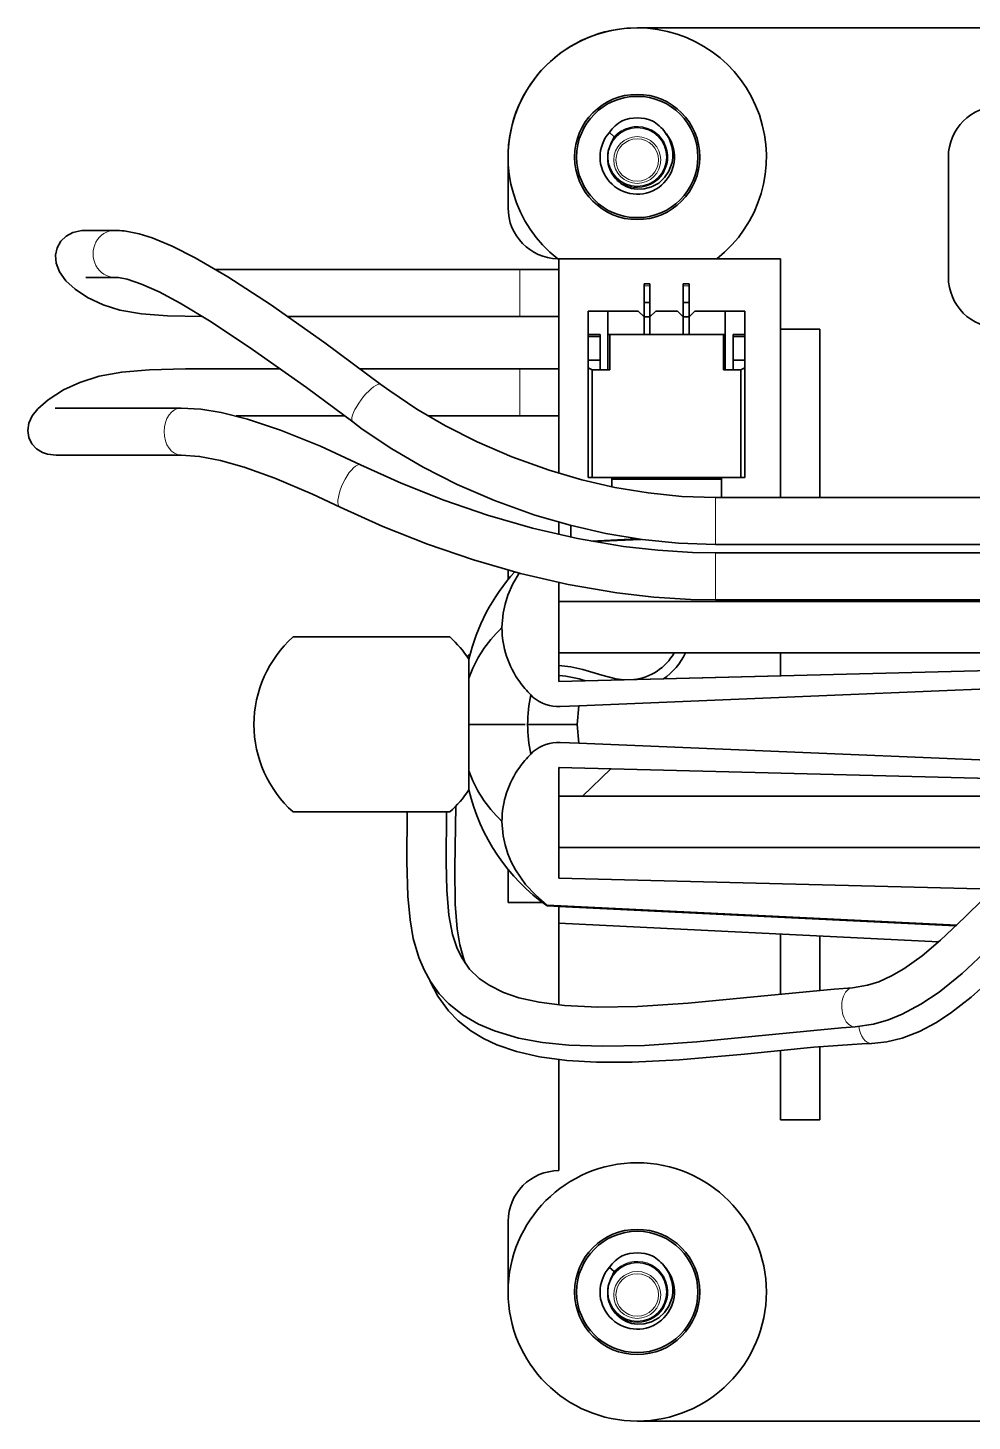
# Model space of a CAD drawing. Extents: x 370 to 946, y 143 to 764.
# Drawn here: x 370.3 to 394.42, y 402.13 to 437.73 of the extents above; entities that cross this region are included whole.
import ezdxf

# ---------------------------------------------------------------- set-up
doc = ezdxf.new("R2010")
doc.units = 0

msp = doc.modelspace()

# ---------------------------------------------------------------- linework, layer by layer
at = {"color": 7, "lineweight": 35}
for p, q in [((414.868, 437.732), (385.868, 437.732)), ((385.868, 437.732), (414.868, 437.732)), ((385.868, 402.132), (414.868, 402.132))]:
    msp.add_line(p, q, dxfattribs=at)
at = {"color": 7, "lineweight": 35, "ltscale": 0.004163}
for p, q in [((385.157, 435.061), (385.281, 434.951)), ((385.157, 406.061), (385.281, 405.951))]:
    msp.add_line(p, q, dxfattribs=at)
at = {"color": 7, "lineweight": 35, "ltscale": 0.0325}
for p, q in [((382.568, 434.432), (382.568, 433.132)), ((382.568, 433.132), (382.568, 434.432))]:
    msp.add_line(p, q, dxfattribs=at)
at = {"color": 7, "lineweight": 35, "ltscale": 0.076713}
msp.add_line((393.818, 434.432), (393.818, 431.363), dxfattribs=at)
at = {"color": 7, "lineweight": 35, "ltscale": 0.016093}
msp.add_line((372.516, 432.556), (371.872, 432.556), dxfattribs=at)
at = {"color": 7, "lineweight": 35, "ltscale": 0.100806}
msp.add_line((383.868, 431.832), (387.9, 431.832), dxfattribs=at)
at = {"color": 7, "lineweight": 35, "ltscale": 0.137057}
msp.add_line((383.868, 431.832), (383.868, 426.349), dxfattribs=at)
at = {"color": 7, "lineweight": 35, "ltscale": 0.04077}
msp.add_line((387.9, 431.832), (389.531, 431.832), dxfattribs=at)
at = {"color": 7, "lineweight": 35, "ltscale": 0.044976}
msp.add_line((389.531, 431.832), (389.531, 430.033), dxfattribs=at)
at = {"color": 7, "lineweight": 35, "ltscale": 0.194205}
msp.add_line((375.1, 431.556), (382.868, 431.556), dxfattribs=at)
at = {"color": 7, "lineweight": 13, "ltscale": 0.03}
for p, q in [((382.868, 430.356), (382.868, 431.556)), ((382.868, 427.816), (382.868, 429.016))]:
    msp.add_line(p, q, dxfattribs=at)
at = {"color": 7, "lineweight": 35, "ltscale": 0.025105}
for p, q in [((382.868, 431.556), (383.872, 431.556)), ((382.868, 430.356), (383.872, 430.356)), ((382.868, 429.016), (383.872, 429.016)), ((382.868, 427.816), (383.872, 427.816))]:
    msp.add_line(p, q, dxfattribs=at)
at = {"color": 7, "lineweight": 35, "ltscale": 0.002275}
msp.add_line((371.781, 431.355), (371.872, 431.356), dxfattribs=at)
at = {"color": 7, "lineweight": 35, "ltscale": 0.01609}
msp.add_line((372.516, 431.356), (371.872, 431.356), dxfattribs=at)
at = {"color": 7, "lineweight": 35, "ltscale": 0.00125}
for p, q in [((386.043, 431.144), (386.043, 431.194)), ((386.193, 431.144), (386.193, 431.194)), ((387.043, 431.144), (387.043, 431.194)), ((387.193, 431.144), (387.193, 431.194)), ((384.618, 429.894), (384.618, 429.844)), ((384.918, 429.844), (384.918, 429.894)), ((385.118, 429.894), (385.168, 429.894)), ((388.068, 429.894), (388.118, 429.894)), ((388.318, 429.844), (388.318, 429.894)), ((388.618, 429.894), (388.618, 429.844))]:
    msp.add_line(p, q, dxfattribs=at)
at = {"color": 7, "lineweight": 35, "ltscale": 0.00375}
for p, q in [((386.043, 431.194), (386.193, 431.194)), ((387.043, 431.194), (387.193, 431.194)), ((386.043, 430.718), (386.193, 430.718)), ((387.043, 430.718), (387.193, 430.718)), ((386.193, 430.344), (386.043, 430.344)), ((387.193, 430.344), (387.043, 430.344)), ((386.043, 429.894), (386.193, 429.894)), ((387.043, 429.894), (387.193, 429.894))]:
    msp.add_line(p, q, dxfattribs=at)
at = {"color": 7, "lineweight": 35, "ltscale": 0.010643}
for p, q in [((386.043, 431.144), (386.043, 430.718)), ((386.193, 431.144), (386.193, 430.718)), ((387.043, 431.144), (387.043, 430.718)), ((387.193, 431.144), (387.193, 430.718))]:
    msp.add_line(p, q, dxfattribs=at)
at = {"color": 7, "lineweight": 13, "ltscale": 0.00375}
for p, q in [((386.043, 431.144), (386.193, 431.144)), ((387.043, 431.144), (387.193, 431.144))]:
    msp.add_line(p, q, dxfattribs=at)
at = {"color": 7, "lineweight": 35, "ltscale": 0.015}
for p, q in [((384.618, 430.494), (384.618, 429.894)), ((385.118, 430.494), (385.118, 429.894)), ((388.118, 429.894), (388.118, 430.494)), ((388.618, 430.494), (388.618, 429.894)), ((384.618, 429.844), (384.618, 429.244)), ((384.918, 429.244), (384.918, 429.844)), ((388.318, 429.244), (388.318, 429.844)), ((388.618, 429.844), (388.618, 429.244))]:
    msp.add_line(p, q, dxfattribs=at)
at = {"color": 7, "lineweight": 35, "ltscale": 0.0125}
for p, q in [((385.118, 430.494), (384.618, 430.494)), ((388.118, 430.494), (388.618, 430.494))]:
    msp.add_line(p, q, dxfattribs=at)
at = {"color": 7, "lineweight": 35, "ltscale": 0.019376}
msp.add_line((385.118, 430.494), (385.893, 430.494), dxfattribs=at)
at = {"color": 7, "lineweight": 35, "ltscale": 0.005303}
for p, q in [((385.893, 430.494), (386.043, 430.344)), ((386.193, 430.344), (386.343, 430.494)), ((386.893, 430.494), (387.043, 430.344)), ((387.193, 430.344), (387.343, 430.494))]:
    msp.add_line(p, q, dxfattribs=at)
at = {"color": 7, "lineweight": 35, "ltscale": 0.009357}
for p, q in [((386.043, 430.718), (386.043, 430.344)), ((386.193, 430.718), (386.193, 430.344)), ((387.043, 430.718), (387.043, 430.344)), ((387.193, 430.718), (387.193, 430.344))]:
    msp.add_line(p, q, dxfattribs=at)
at = {"color": 7, "lineweight": 35, "ltscale": 0.01375}
msp.add_line((386.343, 430.494), (386.893, 430.494), dxfattribs=at)
at = {"color": 7, "lineweight": 35, "ltscale": 0.019375}
msp.add_line((387.343, 430.494), (388.118, 430.494), dxfattribs=at)
at = {"color": 7, "lineweight": 35, "ltscale": 0.148242}
msp.add_line((376.938, 430.356), (382.868, 430.356), dxfattribs=at)
at = {"color": 7, "lineweight": 35, "ltscale": 0.01125}
for p, q in [((386.043, 430.344), (386.043, 429.894)), ((386.043, 430.344), (386.043, 429.894)), ((386.193, 429.894), (386.193, 430.344)), ((386.193, 429.894), (386.193, 430.344)), ((387.043, 430.344), (387.043, 429.894)), ((387.043, 430.344), (387.043, 429.894)), ((387.193, 429.894), (387.193, 430.344)), ((387.193, 429.894), (387.193, 430.344))]:
    msp.add_line(p, q, dxfattribs=at)
at = {"color": 7, "lineweight": 35, "ltscale": 0.0075}
for p, q in [((384.918, 429.894), (384.618, 429.894)), ((384.918, 429.844), (384.618, 429.844)), ((388.318, 429.894), (388.618, 429.894)), ((388.318, 429.844), (388.618, 429.844)), ((384.918, 429.244), (384.618, 429.244)), ((388.318, 429.244), (388.618, 429.244))]:
    msp.add_line(p, q, dxfattribs=at)
at = {"color": 7, "lineweight": 35, "ltscale": 0.0225}
for p, q in [((385.118, 428.994), (385.118, 429.894)), ((385.168, 429.894), (385.168, 428.994)), ((388.068, 428.994), (388.068, 429.894)), ((388.118, 429.894), (388.118, 428.994))]:
    msp.add_line(p, q, dxfattribs=at)
at = {"color": 7, "lineweight": 35, "ltscale": 0.0725}
msp.add_line((388.068, 429.894), (385.168, 429.894), dxfattribs=at)
at = {"color": 7, "lineweight": 35, "ltscale": 0.107579}
for p, q in [((389.531, 430.033), (389.531, 425.729)), ((390.531, 430.033), (390.531, 425.729))]:
    msp.add_line(p, q, dxfattribs=at)
at = {"color": 7, "lineweight": 35, "ltscale": 0.025}
for p, q in [((389.531, 430.033), (390.531, 430.033)), ((389.531, 409.831), (390.531, 409.831))]:
    msp.add_line(p, q, dxfattribs=at)
at = {"color": 7, "lineweight": 35, "ltscale": 0.050865}
msp.add_line((374.721, 429.016), (376.756, 429.016), dxfattribs=at)
at = {"color": 7, "lineweight": 35, "ltscale": 0.101921}
msp.add_line((378.791, 429.016), (382.868, 429.016), dxfattribs=at)
at = {"color": 7, "lineweight": 35, "ltscale": 0.005}
for p, q in [((384.618, 429.044), (384.618, 429.244)), ((384.918, 428.994), (384.718, 428.994)), ((388.318, 428.994), (388.518, 428.994)), ((388.618, 429.044), (388.618, 429.244))]:
    msp.add_line(p, q, dxfattribs=at)
at = {"color": 7, "lineweight": 35, "ltscale": 0.07}
for p, q in [((384.618, 426.244), (384.618, 429.044)), ((388.618, 429.044), (388.618, 426.244)), ((385.218, 426.2), (388.018, 426.2))]:
    msp.add_line(p, q, dxfattribs=at)
at = {"color": 7, "lineweight": 35, "ltscale": 0.002795}
msp.add_line((384.618, 429.044), (384.718, 428.994), dxfattribs=at)
at = {"color": 7, "lineweight": 35, "ltscale": 0.06875}
for p, q in [((384.718, 428.994), (384.718, 426.244)), ((388.518, 426.244), (388.518, 428.994))]:
    msp.add_line(p, q, dxfattribs=at)
at = {"color": 7, "lineweight": 35, "ltscale": 0.00625}
for p, q in [((384.918, 429.244), (384.918, 428.994)), ((385.168, 428.994), (384.918, 428.994)), ((388.068, 428.994), (388.318, 428.994)), ((388.318, 429.244), (388.318, 428.994))]:
    msp.add_line(p, q, dxfattribs=at)
at = {"color": 7, "lineweight": 35, "ltscale": 0.002794}
msp.add_line((388.518, 428.994), (388.618, 429.044), dxfattribs=at)
at = {"color": 7, "lineweight": 35, "ltscale": 0.000771341}
msp.add_line((371.024, 428.016), (370.993, 428.017), dxfattribs=at)
at = {"color": 7, "lineweight": 35, "ltscale": 0.079732}
msp.add_line((374.213, 428.016), (371.024, 428.016), dxfattribs=at)
at = {"color": 7, "lineweight": 35, "ltscale": 0.069257}
msp.add_line((375.622, 427.816), (378.392, 427.816), dxfattribs=at)
at = {"color": 7, "lineweight": 35, "ltscale": 0.058644}
msp.add_line((380.522, 427.816), (382.868, 427.816), dxfattribs=at)
at = {"color": 7, "lineweight": 35, "ltscale": 0.079733}
msp.add_line((374.213, 426.816), (371.024, 426.816), dxfattribs=at)
at = {"color": 7, "lineweight": 35, "ltscale": 0.0025}
msp.add_line((384.718, 426.244), (384.618, 426.244), dxfattribs=at)
at = {"color": 7, "lineweight": 35, "ltscale": 0.095}
msp.add_line((388.518, 426.244), (384.718, 426.244), dxfattribs=at)
at = {"color": 7, "lineweight": 35, "ltscale": 0.001102}
for p, q in [((385.218, 426.2), (385.218, 426.244)), ((385.418, 426.2), (385.418, 426.244)), ((387.818, 426.2), (387.818, 426.244)), ((388.018, 426.2), (388.018, 426.244))]:
    msp.add_line(p, q, dxfattribs=at)
at = {"color": 7, "lineweight": 35, "ltscale": 0.004854}
msp.add_line((385.218, 426.006), (385.218, 426.2), dxfattribs=at)
at = {"color": 7, "lineweight": 35, "ltscale": 0.011765}
msp.add_line((388.018, 425.729), (388.018, 426.2), dxfattribs=at)
at = {"color": 7, "lineweight": 35, "ltscale": 0.002499}
msp.add_line((388.618, 426.244), (388.518, 426.244), dxfattribs=at)
at = {"color": 7, "lineweight": 13, "ltscale": 0.000943756}
msp.add_line((387.868, 425.729), (387.868, 425.692), dxfattribs=at)
at = {"color": 7, "lineweight": 35, "ltscale": 0.30125}
for p, q in [((399.918, 425.729), (387.868, 425.729)), ((399.918, 424.529), (387.868, 424.529)), ((399.918, 424.315), (387.868, 424.315)), ((399.918, 423.115), (387.868, 423.115))]:
    msp.add_line(p, q, dxfattribs=at)
at = {"color": 7, "lineweight": 13, "ltscale": 0.029056}
msp.add_line((387.868, 425.692), (387.868, 424.529), dxfattribs=at)
at = {"color": 7, "lineweight": 35, "ltscale": 0.007857}
msp.add_line((383.868, 425.099), (383.868, 424.785), dxfattribs=at)
at = {"color": 7, "lineweight": 35, "ltscale": 0.007468}
msp.add_line((384.168, 425.018), (384.168, 424.72), dxfattribs=at)
at = {"color": 7, "lineweight": 35, "ltscale": 0.029498}
msp.add_line((384.69, 424.617), (385.869, 424.675), dxfattribs=at)
at = {"color": 7, "lineweight": 35, "ltscale": 0.029882}
msp.add_line((384.763, 424.604), (385.957, 424.662), dxfattribs=at)
at = {"color": 7, "lineweight": 13, "ltscale": 0.00075531}
msp.add_line((387.868, 424.315), (387.868, 424.285), dxfattribs=at)
at = {"color": 7, "lineweight": 13, "ltscale": 0.029244}
msp.add_line((387.868, 424.285), (387.868, 423.115), dxfattribs=at)
at = {"color": 7, "lineweight": 35, "ltscale": 0.005786}
msp.add_line((382.574, 423.873), (382.574, 423.641), dxfattribs=at)
at = {"color": 7, "lineweight": 35, "ltscale": 0.027833}
msp.add_line((383.868, 422.443), (383.868, 423.557), dxfattribs=at)
at = {"color": 7, "lineweight": 35, "ltscale": 0.35625}
msp.add_line((383.868, 423.076), (398.118, 423.076), dxfattribs=at)
at = {"color": 7, "lineweight": 35, "ltscale": 0.035355}
for p, q in [((383.868, 422.443), (383.868, 421.029)), ((383.868, 417.42), (383.868, 418.834)), ((383.868, 417.42), (383.868, 416.006))]:
    msp.add_line(p, q, dxfattribs=at)
at = {"color": 7, "lineweight": 35, "ltscale": 0.093878}
msp.add_line((380.831, 422.168), (377.076, 422.168), dxfattribs=at)
at = {"color": 7, "lineweight": 35, "ltscale": 0.09388}
for p, q in [((381.076, 422.168), (377.32, 422.168)), ((381.076, 417.696), (377.32, 417.696))]:
    msp.add_line(p, q, dxfattribs=at)
at = {"color": 7, "lineweight": 35, "ltscale": 0.002529}
msp.add_line((381.6, 421.733), (381.519, 421.672), dxfattribs=at)
at = {"color": 7, "lineweight": 35, "ltscale": 0.012228}
for p, q in [((381.568, 421.602), (381.568, 421.113)), ((381.568, 418.262), (381.568, 418.751))]:
    msp.add_line(p, q, dxfattribs=at)
at = {"color": 7, "lineweight": 35, "ltscale": 0.35}
for p, q in [((397.868, 421.76), (383.868, 421.76)), ((397.868, 418.103), (383.868, 418.103))]:
    msp.add_line(p, q, dxfattribs=at)
at = {"color": 7, "lineweight": 35, "ltscale": 0.014689}
msp.add_line((389.531, 421.173), (389.531, 421.76), dxfattribs=at)
at = {"color": 7, "lineweight": 35, "ltscale": 0.412715}
for p, q in [((400.371, 421.447), (383.868, 421.029)), ((400.371, 418.416), (383.868, 418.834))]:
    msp.add_line(p, q, dxfattribs=at)
at = {"color": 7, "lineweight": 35, "ltscale": 0.141621}
msp.add_line((389.531, 421.173), (383.868, 421.029), dxfattribs=at)
at = {"color": 7, "lineweight": 35, "ltscale": 0.29736}
for p, q in [((391.118, 420.689), (403.002, 421.183)), ((391.118, 419.174), (403.002, 418.681))]:
    msp.add_line(p, q, dxfattribs=at)
at = {"color": 7, "lineweight": 35, "ltscale": 0.029522}
for q in [(381.568, 421.113), (381.568, 418.751)]:
    msp.add_line((381.568, 419.932), q, dxfattribs=at)
at = {"color": 7, "lineweight": 35, "ltscale": 0.002309}
for p, q in [((383.212, 420.625), (383.146, 420.689)), ((383.212, 419.238), (383.146, 419.174))]:
    msp.add_line(p, q, dxfattribs=at)
at = {"color": 7, "lineweight": 35, "ltscale": 0.168662}
for p, q in [((384.377, 420.409), (391.118, 420.689)), ((384.377, 419.454), (391.118, 419.174))]:
    msp.add_line(p, q, dxfattribs=at)
at = {"color": 7, "lineweight": 35, "ltscale": 0.01196}
for p, q in [((383.899, 420.389), (384.377, 420.409)), ((383.899, 419.474), (384.377, 419.454))]:
    msp.add_line(p, q, dxfattribs=at)
at = {"color": 7, "lineweight": 35, "ltscale": 0.011993}
for p in [(384.377, 420.409), (384.377, 419.454)]:
    msp.add_line(p, (384.33, 419.932), dxfattribs=at)
at = {"color": 7, "lineweight": 35, "ltscale": 0.035636}
msp.add_line((381.578, 419.932), (383.003, 419.932), dxfattribs=at)
at = {"color": 7, "lineweight": 35, "ltscale": 0.000149536}
msp.add_line((383.074, 419.932), (383.068, 419.932), dxfattribs=at)
at = {"color": 7, "lineweight": 35, "ltscale": 0.031389}
msp.add_line((384.33, 419.932), (383.074, 419.932), dxfattribs=at)
at = {"color": 7, "lineweight": 35, "ltscale": 0.000984728}
msp.add_line((383.902, 418.833), (383.868, 418.813), dxfattribs=at)
at = {"color": 7, "lineweight": 35, "ltscale": 0.02515}
msp.add_line((385.194, 418.801), (384.469, 418.104), dxfattribs=at)
at = {"color": 7, "lineweight": 35, "ltscale": 0.00612}
msp.add_line((377.32, 417.696), (377.076, 417.696), dxfattribs=at)
at = {"color": 7, "lineweight": 35, "ltscale": 0.305525}
msp.add_line((383.868, 416.787), (396.089, 416.787), dxfattribs=at)
at = {"color": 7, "lineweight": 35, "ltscale": 0.021045}
msp.add_line((382.574, 416.222), (382.574, 415.38), dxfattribs=at)
at = {"color": 7, "lineweight": 35, "ltscale": 0.277466}
msp.add_line((394.963, 415.725), (383.868, 416.006), dxfattribs=at)
at = {"color": 7, "lineweight": 35, "ltscale": 0.022119}
msp.add_line((382.574, 415.38), (383.459, 415.38), dxfattribs=at)
at = {"color": 7, "lineweight": 35, "ltscale": 0.261903}
msp.add_line((383.568, 415.319), (394.031, 414.804), dxfattribs=at)
at = {"color": 7, "lineweight": 35, "ltscale": 0.000422668}
msp.add_line((383.568, 415.319), (383.568, 415.302), dxfattribs=at)
at = {"color": 7, "lineweight": 35, "ltscale": 0.261495}
msp.add_line((383.568, 415.302), (394.015, 414.789), dxfattribs=at)
at = {"color": 7, "lineweight": 35, "ltscale": 0.010666}
msp.add_line((383.868, 415.283), (383.868, 414.856), dxfattribs=at)
at = {"color": 7, "lineweight": 35, "ltscale": 0.253866}
msp.add_line((383.868, 415.283), (394.01, 414.784), dxfattribs=at)
at = {"color": 7, "lineweight": 35, "ltscale": 0.24281}
msp.add_line((393.568, 414.376), (383.868, 414.856), dxfattribs=at)
at = {"color": 7, "lineweight": 35, "ltscale": 0.052286}
msp.add_line((383.868, 414.856), (383.868, 412.764), dxfattribs=at)
at = {"color": 7, "lineweight": 35, "ltscale": 0.03847}
msp.add_line((389.531, 413.037), (389.531, 414.576), dxfattribs=at)
at = {"color": 7, "lineweight": 35, "ltscale": 0.034782}
msp.add_line((390.531, 413.135), (390.531, 414.526), dxfattribs=at)
at = {"color": 7, "lineweight": 35, "ltscale": 0.04426}
msp.add_line((389.531, 409.831), (389.531, 411.601), dxfattribs=at)
at = {"color": 7, "lineweight": 35, "ltscale": 0.046657}
msp.add_line((390.531, 409.831), (390.531, 411.697), dxfattribs=at)
at = {"color": 7, "lineweight": 35, "ltscale": 0.070954}
msp.add_line((383.868, 411.37), (383.868, 408.532), dxfattribs=at)
at = {"color": 7, "lineweight": 35, "ltscale": 0.045}
msp.add_line((382.568, 407.232), (382.568, 405.432), dxfattribs=at)
msp.add_line((382.568, 407.232), (382.568, 405.432), dxfattribs=at)
at = {"color": 7, "lineweight": 35}
for points in [[(385.281, 434.951), (385.247, 434.878), (385.191, 434.772), (385.128, 434.582)], [(386.691, 434.881), (386.754, 434.702), (386.777, 434.55), (386.776, 434.409), (386.758, 434.289), (386.678, 434.07), (386.567, 433.907), (386.417, 433.767), (386.236, 433.667), (386.048, 433.616), (385.868, 433.608)], [(374.764, 430.357), (373.862, 430.371), (373.205, 430.423), (372.649, 430.521), (372.219, 430.653), (371.821, 430.838), (371.503, 431.051), (371.269, 431.271), (371.108, 431.494), (371.022, 431.719), (371.008, 431.924), (371.05, 432.114), (371.143, 432.279), (371.278, 432.41), (371.45, 432.502), (371.681, 432.551), (371.872, 432.556)], [(372.759, 432.542), (373.138, 432.468), (373.472, 432.364), (373.986, 432.153), (374.577, 431.854), (375.408, 431.369), (376.494, 430.662), (377.888, 429.681), (379.321, 428.62)], [(372.617, 431.35), (372.834, 431.307), (373.201, 431.184), (373.65, 430.983), (374.19, 430.697), (374.981, 430.221), (376.042, 429.517), (377.415, 428.54), (378.599, 427.661)], [(371.024, 426.816), (370.801, 426.835), (370.669, 426.879), (370.521, 426.972), (370.404, 427.103), (370.327, 427.264), (370.298, 427.442), (370.323, 427.627), (370.409, 427.817), (370.557, 428.001), (370.816, 428.228), (371.211, 428.482), (371.625, 428.673), (372.122, 428.829), (372.697, 428.935), (373.402, 428.996), (374.328, 429.016), (374.721, 429.016)], [(387.868, 425.729), (387.009, 425.759), (386.151, 425.847), (385.298, 425.99), (384.454, 426.184), (383.622, 426.426), (382.666, 426.769), (381.778, 427.152), (380.973, 427.56), (380.238, 427.99), (379.543, 428.457), (379.321, 428.62)], [(374.213, 428.016), (374.718, 427.987), (375.234, 427.905), (375.913, 427.737), (376.755, 427.456), (377.772, 427.043), (378.799, 426.567)], [(387.868, 424.529), (386.926, 424.562), (385.99, 424.658), (385.064, 424.813), (384.151, 425.023), (383.254, 425.284), (382.225, 425.653), (381.268, 426.066), (380.398, 426.506), (379.6, 426.973), (378.842, 427.482), (378.599, 427.661)], [(374.213, 426.816), (374.685, 426.782), (375.223, 426.679), (375.824, 426.51), (376.605, 426.229), (377.568, 425.82), (378.275, 425.488)], [(378.799, 426.567), (379.836, 426.096), (380.923, 425.664), (382.045, 425.28), (383.188, 424.951), (384.345, 424.683), (385.514, 424.483), (386.396, 424.382), (387.28, 424.326), (387.868, 424.315)], [(378.275, 425.488), (379.366, 424.992), (380.507, 424.539), (381.684, 424.136), (382.886, 423.789), (384.107, 423.507), (385.348, 423.295), (386.289, 423.187), (387.236, 423.127), (387.868, 423.115)], [(382.853, 423.797), (382.69, 423.524), (382.562, 423.235), (382.49, 423.008), (382.44, 422.775), (382.411, 422.407)], [(385.525, 421.071), (385.325, 421.096), (384.962, 421.188), (384.474, 421.334), (384.168, 421.403), (383.868, 421.441)], [(391.372, 413.206), (391.755, 413.268), (392.044, 413.36), (392.367, 413.507), (392.683, 413.691), (393.148, 414.024), (393.616, 414.419), (394.242, 415.008), (395.197, 415.955), (395.872, 416.595), (396.414, 417.061), (397.001, 417.499), (397.425, 417.766), (397.877, 418.005), (398.357, 418.203), (398.861, 418.351), (399.382, 418.441)], [(379.993, 417.696), (379.984, 416.427), (380.006, 415.549), (380.063, 414.937), (380.147, 414.464), (380.288, 413.977), (380.42, 413.66), (380.582, 413.365), (380.811, 413.05), (381.055, 412.792), (381.403, 412.515), (381.815, 412.275), (382.217, 412.103), (382.835, 411.921), (383.446, 411.809), (384.116, 411.74), (384.99, 411.709), (386.055, 411.733), (387.394, 411.824), (389.405, 412.019), (391.091, 412.181), (391.433, 412.208)], [(380.993, 417.696), (380.984, 416.406), (381, 415.697), (381.056, 415.058), (381.151, 414.567), (381.269, 414.212), (381.391, 413.961), (381.586, 413.682), (381.831, 413.442), (382.082, 413.267), (382.45, 413.085), (382.845, 412.95), (383.359, 412.835), (384.012, 412.751), (384.864, 412.71), (385.874, 412.726), (387.173, 412.809), (389.028, 412.986), (390.897, 413.168), (391.372, 413.206)], [(381.237, 417.851), (381.206, 416.265), (381.216, 415.345), (381.266, 414.712), (381.334, 414.298), (381.434, 413.934), (381.471, 413.833)], [(383.568, 415.319), (383.275, 415.568), (383.016, 415.847), (382.755, 416.22), (382.65, 416.42), (382.562, 416.628), (382.49, 416.856), (382.44, 417.088), (382.411, 417.457)], [(391.432, 412.207), (391.903, 412.275), (392.288, 412.385), (392.636, 412.526), (393.115, 412.782), (393.58, 413.096), (394.167, 413.571), (394.862, 414.216), (395.93, 415.274), (396.608, 415.912), (397.171, 416.385), (397.613, 416.705), (398.074, 416.984), (398.556, 417.21), (399.036, 417.365), (399.529, 417.451), (399.918, 417.469)], [(391.858, 411.784), (392.247, 411.826), (392.638, 411.92), (393.076, 412.087), (393.496, 412.309), (393.871, 412.553), (394.398, 412.964), (394.892, 413.408), (395.665, 414.173), (396.559, 415.072), (397.162, 415.627), (397.623, 416.002), (398.096, 416.328), (398.58, 416.59), (398.907, 416.724), (399.239, 416.821), (399.576, 416.881), (399.918, 416.904)], [(380.581, 413.368), (380.773, 412.99), (381.042, 412.615), (381.289, 412.359), (381.615, 412.101), (381.939, 411.906), (382.28, 411.748), (382.781, 411.577), (383.369, 411.443), (384.069, 411.349), (384.827, 411.303), (385.738, 411.303), (386.949, 411.362), (388.606, 411.508), (390.381, 411.684), (391.609, 411.773), (391.857, 411.784)], [(385.281, 405.951), (385.247, 405.878), (385.191, 405.772), (385.128, 405.582)], [(386.691, 405.881), (386.754, 405.702), (386.777, 405.55), (386.776, 405.409), (386.758, 405.289), (386.678, 405.07), (386.567, 404.907), (386.417, 404.767), (386.236, 404.667), (386.048, 404.616), (385.868, 404.608)]]:
    msp.add_lwpolyline(points, dxfattribs=at)
for centre, radius in [((385.868, 434.432), 1.6), ((385.868, 434.432), 1.55), ((385.868, 434.432), 0.755), ((385.868, 405.432), 3.3), ((385.868, 405.432), 1.6), ((385.868, 405.432), 1.55), ((385.868, 405.432), 0.755)]:
    msp.add_circle(centre, radius, dxfattribs=at)
at = {"color": 7, "lineweight": 13}
for centre, radius in [((385.868, 434.356), 0.599), ((385.868, 434.356), 0.543), ((385.868, 405.356), 0.599), ((385.868, 405.356), 0.543)]:
    msp.add_circle(centre, radius, dxfattribs=at)
at = {"color": 7, "lineweight": 35}
for centre, radius, start, end in [((385.868, 434.432), 3.3, 308.0122, 231.9878), ((385.868, 434.432), 3.3, 90, 180), ((385.868, 434.432), 1, 67.4998, 112.5002), ((395.118, 434.432), 1.3, 90, 180), ((385.868, 434.432), 0.95, 138.4798, 28.6479), ((385.95, 434.505), 0.969, 118.6656, 144.9676), ((385.786, 434.505), 0.969, 35.0324, 61.3344), ((385.839, 434.479), 0.942, 25.2993, 38.2153), ((385.868, 434.432), 0.95, 28.6479, 41.5202), ((385.923, 434.419), 0.811, 168.3752, 205.995), ((385.942, 434.429), 0.833, 206.0521, 224.5425), ((385.919, 434.408), 0.802, 224.6504, 266.3628), ((383.868, 433.132), 1.3, 180, 268.579), ((372.511, 430.491), 2.066, 83.0993, 89.8554), ((383.868, 433.132), 1.3, 268.5793, 270), ((372.51, 430.485), 0.871, 82.9288, 89.6315), ((395.118, 431.363), 1.3, 180, 270), ((386.438, 420.467), 5, 137.7488, 166.8842), ((384.785, 422.419), 2.374, 180.3022, 216.0342), ((379.076, 419.932), 3, 131.8103, 180), ((379.076, 419.932), 3, 33.8256, 48.1897), ((385.618, 422.44), 1.372, 276.656, 330.2861), ((385.618, 422.44), 1.628, 304.4156, 335.3175), ((383.59, 418.083), 3.114, 72.0963, 84.8808), ((385.175, 422.694), 2.852, 215.9011, 224.6632), ((386.953, 419.909), 3.886, 168.4106, 179.6594), ((383.858, 421.388), 1, 229.7673, 272.3784), ((379.076, 419.932), 3, 180, 228.1897), ((386.953, 419.955), 3.886, 180.3406, 191.5894), ((383.858, 418.475), 1, 87.6216, 130.2327), ((385.175, 417.169), 2.852, 135.3368, 144.0989), ((384.785, 417.444), 2.374, 143.9658, 179.6978), ((379.076, 419.932), 3, 311.8103, 326.1744), ((386.437, 419.396), 5, 193.1156, 234.9762), ((383.868, 407.232), 1.3, 90, 180), ((383.868, 407.232), 1.3, 90, 180), ((385.95, 405.505), 0.969, 118.6656, 144.9676), ((385.868, 405.432), 1, 67.4998, 112.5002), ((385.786, 405.505), 0.969, 35.0324, 61.3344), ((385.868, 405.432), 0.95, 138.4798, 28.6479), ((385.839, 405.479), 0.942, 25.2993, 38.2153), ((385.868, 405.432), 0.95, 28.6479, 41.5202), ((385.923, 405.419), 0.811, 168.3752, 205.995), ((385.942, 405.429), 0.833, 206.0521, 224.5425), ((385.919, 405.408), 0.802, 224.6504, 266.3628)]:
    msp.add_arc(centre, radius, start, end, dxfattribs=at)
at = {"color": 7, "lineweight": 13}
for centre, radius, start, end in [((385.868, 434.432), 0.783, 228.4757, 138.4835), ((379.279, 428.542), 0.0888, 62.1056, 117.61), ((378.764, 426.477), 0.0969, 69.189, 118.7004), ((385.868, 405.432), 0.783, 228.4757, 138.4835)]:
    msp.add_arc(centre, radius, start, end, dxfattribs=at)
for centre, major_axis, ratio, start_param, end_param in [((372.516, 431.956), (0, 0.6), 0.919189, 6.283149, 9.424742), ((378.96, 428.14), (-0.361, -0.479), 0.283479, 3.546742, 6.283188), ((374.213, 427.416), (0, 0.6), 0.723068, 0.000016, 3.141608), ((378.537, 426.027), (-0.262, -0.54), 0.329668, 3.507561, 6.283189), ((391.402, 412.707), (0.027, -0.499), 0.613879, 3.153679, 6.29568), ((391.833, 412.283), (0.027, -0.499), 0.613879, 4.815121, 6.274656)]:
    msp.add_ellipse(centre, major_axis=major_axis, ratio=ratio, start_param=start_param, end_param=end_param, dxfattribs=at)
at = {"color": 7, "lineweight": 35}
for centre, major_axis, start_param, end_param in [((386.429, 420.313), (4.992, 0.005), 2.505627, 2.911756), ((386.429, 419.55), (4.992, -0.005), 3.371429, 3.777558)]:
    msp.add_ellipse(centre, major_axis=major_axis, ratio=0.707473, start_param=start_param, end_param=end_param, dxfattribs=at)

doc.saveas('drawing.dxf')
